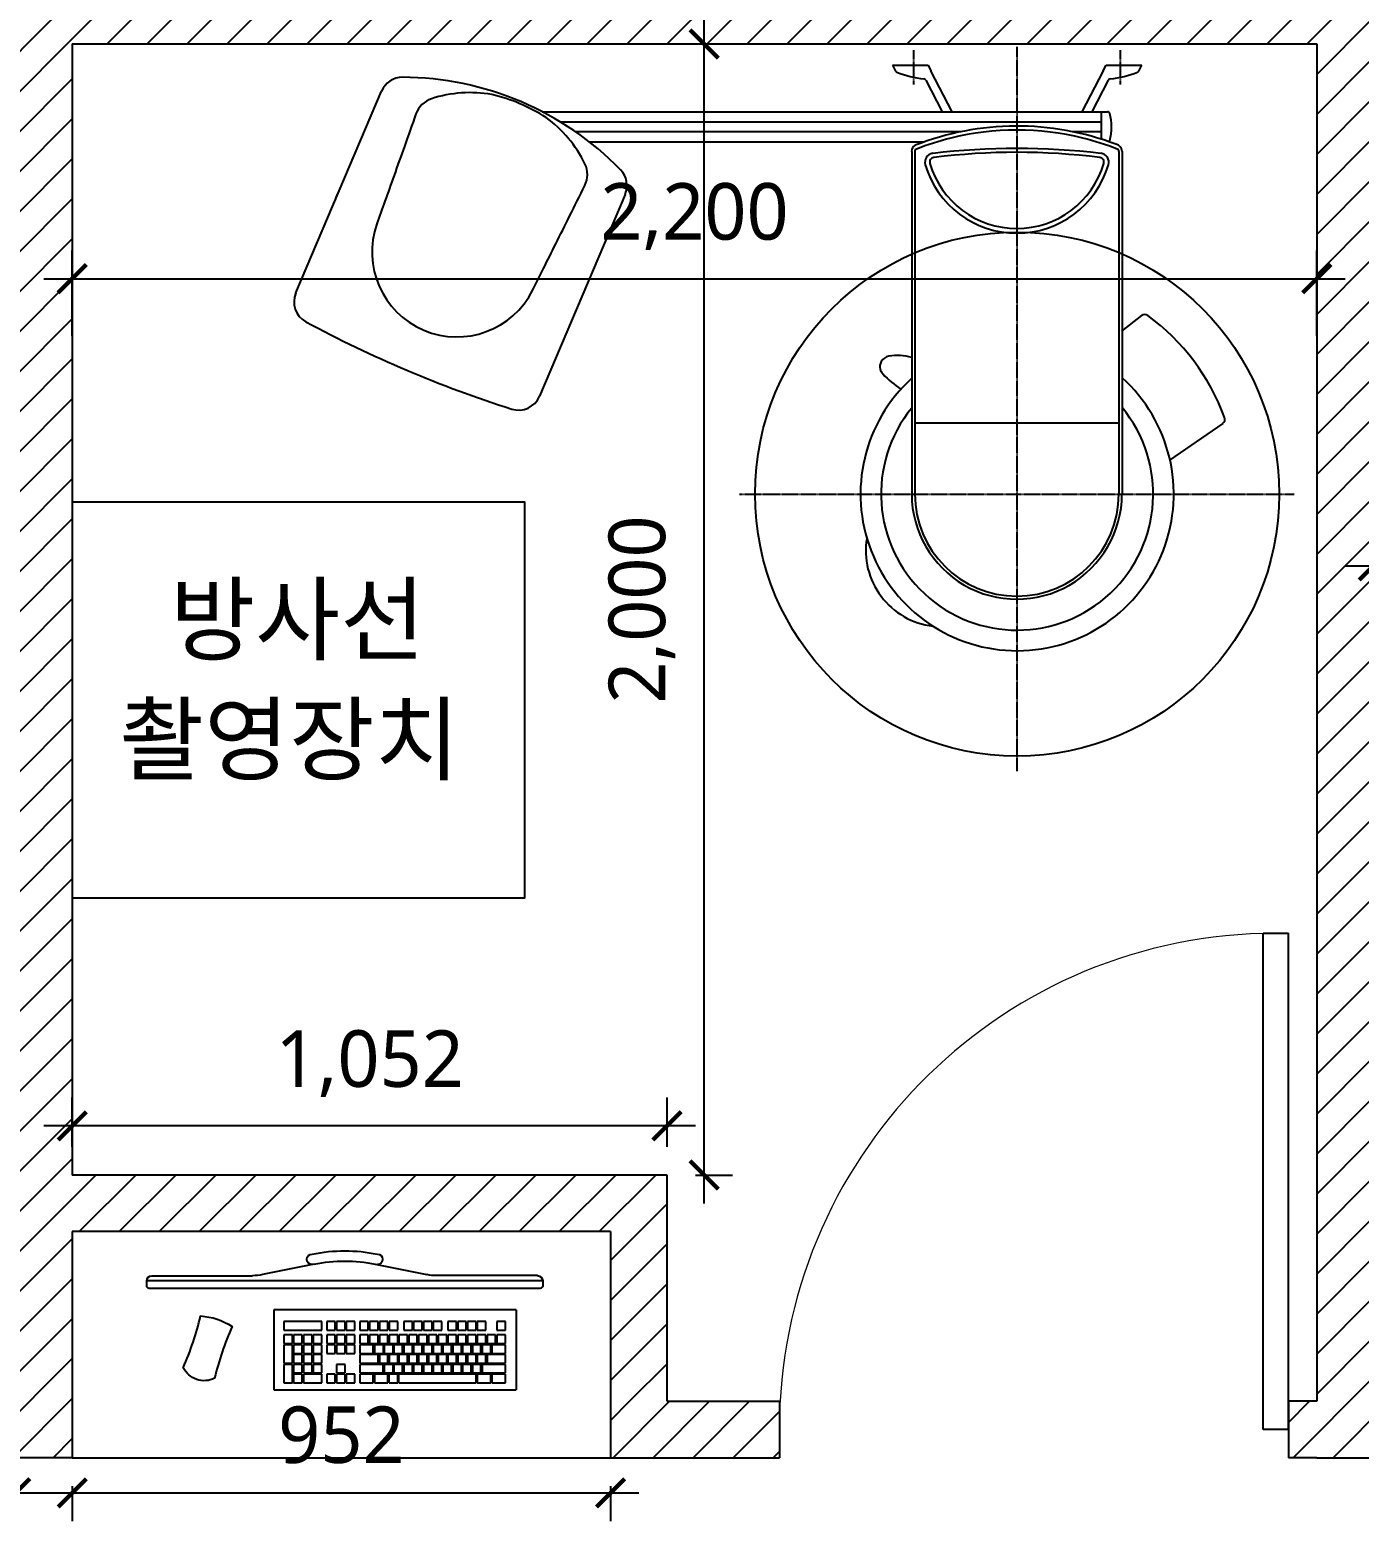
# Model space of a CAD drawing. Header units: metres. Extents: x 11578468 to 47831421, y -58341524 to -14256839.
# Drawn here: x 23698165 to 23700515, y -29160387 to -29157750 of the extents above; entities that cross this region are included whole.
import ezdxf

# ---------------------------------------------------------------- set-up
doc = ezdxf.new("R2010")
doc.units = ezdxf.units.M
doc.header["$LTSCALE"] = 50
doc.header["$MEASUREMENT"] = 0
doc.linetypes.add('CENTERX2', pattern=[4, 2.5, -0.5, 0.5, -0.5])
doc.layers.get('0').update_dxf_attribs({"linetype": 'CONTINUOUS'})
doc.layers.get('DEFPOINTS').update_dxf_attribs({"linetype": 'CONTINUOUS'})
for name, color, linetype in [('03-WAL NEW', 3, 'CONTINUOUS'), ('3.기호.계단선', 30, 'CONTINUOUS'), ('8', 8, 'CONTINUOUS'), ('TEX', 7, 'CONTINUOUS'), ('wall', 3, 'CONTINUOUS'), ('WINDOW', 4, 'CONTINUOUS'), ('家具', 251, 'CONTINUOUS')]:
    doc.layers.add(name, color=color, linetype=linetype)
doc.styles.add('HY 울릉도 L', font='malgun.ttf')
doc.styles.add('JT1', font='malgun.ttf')
doc.dimstyles.new('사본 50', dxfattribs={"dimscale": 50, "dimtxt": 2, "dimasz": 1, "dimexe": 1, "dimexo": 1, "dimgap": 1, "dimtad": 1, "dimdec": 0, "dimrnd": 0.05, "dimdsep": 46, "dimlunit": 6, "dimtxsty": 'HY 울릉도 L', "dimblk": 'ARCHTICK', "dimcen": 2.5, "dimdle": 1, "dimclrd": 133, "dimclre": 133, "dimclrt": 30, "dimadec": 0, "dimazin": 0, "dimtfac": 1, "dimtdec": 0, "dimtix": 1, "dimtmove": 2, "dimatfit": 3, "dimldrblk": 'ARCHTICK', "dimfxl": 1, "dimlwd": -1, "dimlwe": -1, "dimarcsym": 0})
pattern_1 = [(45, (12209109.27, -14914715.34), (-35.35533906, 35.35533906), [])]

# ---------------------------------------------------------------- blocks, each defined once
blk = doc.blocks.new('CT机')
at = {"layer": '家具', "color": 8, "linetype": 'CENTERX2', "ltscale": 0.01}
for p, q in [((9937.4, 2413), (9937.4, 2480.3)), ((10140.4, 1063.6), (10140.4, 2486.8)), ((10343.3, 2413), (10343.3, 2480.3)), ((9595.3, 1608.1), (10684.3, 1608.1))]:
    blk.add_line(p, q, dxfattribs=at)
at = {"layer": '家具'}
for p, q in [((9895.5, 2450.6), (9965.4, 2450.6)), ((9895.5, 2450.6), (9901.5, 2439.1)), ((9965.4, 2450.6), (9971, 2439.7)), ((9971, 2439.7), (9971.1, 2439.7)), ((10012.9, 2359.2), (9971.1, 2439.7)), ((10309.6, 2439.7), (10267.8, 2359.2)), ((10309.6, 2439.7), (10309.7, 2439.7)), ((10309.7, 2439.7), (10315.3, 2450.6)), ((10315.3, 2450.6), (10385.2, 2450.6)), ((10379.2, 2439.1), (10385.2, 2450.6)), ((9961, 2421.3), (9993.2, 2359.2)), ((10287.5, 2359.2), (10319.7, 2421.3)), ((8723.7, 2003.3), (8892, 2399.9)), ((9207.7, 2359.2), (10318, 2359.2)), ((10305.2, 2359.2), (10305.2, 2305.5)), ((10305.2, 2320.1), (10249, 2320.1)), ((9957.4, 2299.8), (9300.3, 2299.8)), ((9933.3, 2281.3), (9933.3, 1608.1)), ((10346.4, 2281.3), (10346.4, 1608.1)), ((9370.4, 2196.8), (9202, 1800.2)), ((10346.3, 1928.3), (10385, 1958.8)), ((9939.5, 1748.1), (10340.2, 1748.1)), ((10544.5, 1747.1), (10439.8, 1674.7))]:
    blk.add_line(p, q, dxfattribs=at)
at = {"layer": '家具', "color": 251}
for p, q in [((10305.2, 2338.9), (9243.7, 2338.9)), ((10030.7, 2320.1), (9272.7, 2320.1)), ((9939.5, 2281.3), (9939.5, 1608.1)), ((10340.2, 2281.3), (10340.2, 1608.1))]:
    blk.add_line(p, q, dxfattribs=at)
at = {"layer": '家具'}
for centre, major_axis, start_param, end_param in [((9905.9, 2441.3), (-3.5, -3.5), -0.306742, 0.410644), ((9976.6, 2621), (-140, 140), 1.981441, 2.25755), ((10304.1, 2621), (-140, -140), 0.884042, 1.160152), ((10374.8, 2441.3), (-3.5, 3.5), 2.730948, 3.448334), ((8933, 2382.5), (-31.5, -31.5), 3.926034, 5.096361), ((8930, 1824.4), (-426.1, -426.1), 3.129187, 3.921943), ((9956.6, 2419), (-3.5, -3.5), 2.834851, 3.828347), ((10324.1, 2419), (-3.5, 3.5), 5.596431, 6.589927), ((9004.8, 2339), (-34, 34), 5.808719, 6.728091), ((9066.7, 2146.2), (-177.2, -177.2), 3.758531, 4.237682), ((9026.3, 2051.3), (-248.7, 248.7), 4.931336, 5.261387), ((9066.6, 2146.3), (-177.2, 177.2), 4.384245, 4.863395), ((10317.9, 2354.6), (-3.24, -3.24), 2.672465, 3.900286), ((10226.9, 2329.5), (-70, -70), 2.084765, 2.627624), ((10139.8, 1782.8), (-387.7, -387.7), 3.563968, 4.300302), ((9947.5, 2281.3), (-10.1, 10.1), 6.065564, 7.070619), ((10139.8, 845), (-1019.7, -1019.7), 3.812134, 4.041848), ((10318.5, 2304), (-2.8, -2.8), 1.411055, 2.084755), ((10332.1, 2281.3), (-10.1, 10.1), 3.924955, 5.329229), ((9248.3, 2235.7), (-34, -34), 1.893836, 2.813207), ((9976.8, 2260.2), (-12.4, 12.4), 5.623702, 7.354527), ((9977.7, 2260.3), (-6.4, -6.4), 4.053337, 5.784262), ((10139.8, 2308), (-125.9, 125.9), 1.071873, 3.640516), ((10139.8, 984.2), (-916, -916), 3.800644, 4.053337), ((10301.9, 2260.3), (-6.4, 6.4), 3.640516, 5.371441), ((10302.9, 2260.2), (-12.4, 12.4), 3.641048, 5.371872), ((9329.4, 2214.2), (-31.5, -31.5), 1.954769, 3.125097), ((10139.8, 2308.1), (-132.6, 132.6), 1.071298, 3.641091), ((9040.1, 2083.7), (-117.9, -117.9), -1.125128, 1.893073), ((10140.4, 1608.1), (-364, 364), 0.785398, 7.068583), ((8764.6, 1985.9), (-31.5, -31.5), -1.186824, 0.286236), ((9863.5, 4023.4), (-1668.4, 1668.4), 1.861532, 2.048005), ((10391.1, 1950.8), (-7.07, 7.07), 4.865147, 6.152286), ((10139.8, 1608.1), (-307.6, 307.6), 4.280378, 4.865147), ((9894.9, 1854), (-18.4, -18.4), 4.175297, 4.905165), ((9904.6, 1783.2), (-68.8, -68.8), 3.627228, 4.093164), ((9890.2, 1858.9), (-13.7, 13.7), 0.268823, 1.052289), ((9889.5, 1857.3), (-12.9, -12.9), -0.595835, 0.009098), ((10140.4, 1608.1), (-297.7, -77.7), -1.088128, 3.723453), ((10026.7, 1985), (-145.5, -145.5), -0.031593, 0.193767), ((9161.1, 1817.6), (-31.5, -31.5), 0.481709, 1.954769), ((10140.4, 1608.1), (-189, -189), -1.470299, 3.047153), ((10538.5, 1755.2), (-7.07, 7.07), 2.99324, 4.280378), ((10139.8, 1608.1), (-146, 146), 0.785398, 3.926991), ((9992.5, 1497), (-105.6, 105.6), 0.622062, 2.23845)]:
    blk.add_ellipse(centre, major_axis=major_axis, ratio=1, start_param=start_param, end_param=end_param, dxfattribs=at)
at = {"layer": '家具', "color": 251}
for centre, major_axis, start_param, end_param in [((10139.8, 1781.2), (-383.2, -383.2), 3.685255, 4.168727), ((9944.6, 2281.3), (-3.59, 3.59), 5.868761, 7.068207), ((10142.2, 1772.9), (-389.3, -389.3), 4.169327, 4.297818), ((10137.5, 1772.9), (-389.3, 389.3), 5.126958, 5.255453), ((10335.1, 2281.3), (-3.59, -3.59), 2.356571, 3.556017), ((10139.8, 1608.1), (-141.7, -141.7), -0.785398, 2.356194)]:
    blk.add_ellipse(centre, major_axis=major_axis, ratio=1, start_param=start_param, end_param=end_param, dxfattribs=at)
at = {"layer": '家具'}
for points, knots in [([(8959.5, 2355.1), (8951.9, 2333.7), (8937.6, 2293.4), (8917.3, 2236.2), (8899.4, 2185.6), (8888.1, 2154), (8882.9, 2139.3)], [0, 0, 0, 0, 68.626498, 129.641678, 183.841932, 231.31563, 231.31563, 231.31563, 231.31563]), ([(8801.3, 2186.2), (8802.3, 2189.2), (8804.4, 2195.3), (8807.3, 2200.9), (8808.8, 2203.8)], [0, 0, 0, 0, 9.665258, 19.331666, 19.331666, 19.331666, 19.331666]), ([(9189.3, 2009.2), (9196.3, 2023.3), (9211.3, 2053.5), (9235.3, 2101.8), (9262.3, 2156), (9281.3, 2194.2), (9291.3, 2214.2)], [0, 0, 0, 0, 47.690633, 102.195027, 163.378696, 231.31563, 231.31563, 231.31563, 231.31563])]:
    blk.add_open_spline(points, degree=3, knots=knots, dxfattribs=at)
blk = doc.blocks.new('A$C6A105BC0')
for p, q in [((224.6, 104.4), (224.6, 246)), ((224.6, 246), (653.1, 246)), ((653.1, 104.4), (653.1, 246)), ((242.4, 233.2), (257.5, 233.2)), ((242.4, 200.8), (242.4, 233.2)), ((257.5, 233.2), (257.5, 200.8)), ((259.7, 218.1), (259.7, 233.2)), ((259.7, 233.2), (274.8, 233.2)), ((274.8, 218.1), (259.7, 218.1)), ((259.7, 200.8), (259.7, 215.9)), ((259.7, 215.9), (274.8, 215.9)), ((274.8, 233.2), (274.8, 218.1)), ((274.8, 215.9), (274.8, 200.8)), ((277, 233.2), (309.5, 233.2)), ((277, 218.1), (277, 233.2)), ((309.5, 218.1), (277, 218.1)), ((277, 215.9), (292.2, 215.9)), ((277, 200.8), (277, 215.9)), ((292.2, 215.9), (292.2, 200.8)), ((294.3, 215.9), (309.5, 215.9)), ((294.3, 200.8), (294.3, 215.9)), ((309.5, 233.2), (309.5, 218.1)), ((309.5, 215.9), (309.5, 200.8)), ((318.1, 233.2), (333.3, 233.2)), ((318.1, 218.1), (318.1, 233.2)), ((333.3, 218.1), (318.1, 218.1)), ((333.3, 233.2), (333.3, 218.1)), ((335.4, 218.1), (335.4, 233.2)), ((335.4, 233.2), (350.6, 233.2)), ((350.6, 218.1), (335.4, 218.1)), ((335.4, 215.9), (350.6, 215.9)), ((335.4, 200.8), (335.4, 215.9)), ((350.6, 233.2), (350.6, 218.1)), ((350.6, 215.9), (350.6, 200.8)), ((352.8, 233.2), (367.9, 233.2)), ((352.8, 218.1), (352.8, 233.2)), ((367.9, 218.1), (352.8, 218.1)), ((367.9, 233.2), (367.9, 218.1)), ((376.6, 233.2), (400.4, 233.2)), ((376.6, 218.1), (376.6, 233.2)), ((400.4, 218.1), (376.6, 218.1)), ((376.6, 215.9), (417.7, 215.9)), ((376.6, 200.8), (376.6, 215.9)), ((400.4, 233.2), (400.4, 218.1)), ((402.5, 233.2), (426.3, 233.2)), ((402.5, 218.1), (402.5, 233.2)), ((426.3, 218.1), (402.5, 218.1)), ((417.7, 215.9), (417.7, 200.8)), ((419.9, 215.9), (435, 215.9)), ((419.9, 200.8), (419.9, 215.9)), ((426.3, 233.2), (426.3, 218.1)), ((428.5, 233.2), (428.5, 218.1)), ((428.5, 233.2), (443.7, 233.2)), ((443.7, 218.1), (428.5, 218.1)), ((435, 200.8), (435, 215.9)), ((437.2, 215.9), (452.3, 215.9)), ((437.2, 215.9), (437.2, 200.8)), ((443.7, 233.2), (443.7, 218.1)), ((445.8, 233.2), (445.8, 218.1)), ((445.8, 233.2), (582.2, 233.2)), ((582.2, 218.1), (445.8, 218.1)), ((452.3, 215.9), (452.3, 200.8)), ((454.5, 200.8), (454.5, 215.9)), ((454.5, 215.9), (469.6, 215.9)), ((469.6, 215.9), (469.6, 200.8)), ((471.8, 200.8), (471.8, 215.9)), ((471.8, 215.9), (487, 215.9)), ((487, 215.9), (487, 200.8)), ((489.1, 215.9), (504.3, 215.9)), ((489.1, 200.8), (489.1, 215.9)), ((504.3, 215.9), (504.3, 200.8)), ((506.4, 215.9), (521.6, 215.9)), ((506.4, 200.8), (506.4, 215.9)), ((521.6, 215.9), (521.6, 200.8)), ((523.7, 215.9), (538.9, 215.9)), ((523.7, 200.8), (523.7, 215.9)), ((538.9, 215.9), (538.9, 200.8)), ((541.1, 215.9), (556.2, 215.9)), ((541.1, 200.8), (541.1, 215.9)), ((556.2, 215.9), (556.2, 200.8)), ((558.4, 215.9), (573.5, 215.9)), ((558.4, 200.8), (558.4, 215.9)), ((573.5, 215.9), (573.5, 200.8)), ((575.7, 215.9), (590.8, 215.9)), ((575.7, 200.8), (575.7, 215.9)), ((582.2, 233.2), (582.2, 218.1)), ((584.3, 233.2), (608.2, 233.2)), ((584.3, 218.1), (584.3, 233.2)), ((608.2, 218.1), (584.3, 218.1)), ((590.8, 215.9), (590.8, 200.8)), ((593, 215.9), (634.1, 215.9)), ((593, 200.8), (593, 215.9)), ((608.2, 233.2), (608.2, 218.1)), ((610.3, 233.2), (634.1, 233.2)), ((610.3, 218.1), (610.3, 233.2)), ((634.1, 218.1), (610.3, 218.1)), ((634.1, 233.2), (634.1, 218.1)), ((634.1, 215.9), (634.1, 200.8)), ((257.5, 200.8), (242.4, 200.8)), ((242.4, 198.6), (257.5, 198.6)), ((242.4, 166.1), (242.4, 198.6)), ((257.5, 198.6), (257.5, 166.1)), ((274.8, 200.8), (259.7, 200.8)), ((259.7, 198.6), (274.8, 198.6)), ((259.7, 183.4), (259.7, 198.6)), ((274.8, 198.6), (274.8, 183.4)), ((292.2, 200.8), (277, 200.8)), ((277, 198.6), (292.2, 198.6)), ((277, 183.4), (277, 198.6)), ((292.2, 198.6), (292.2, 183.4)), ((309.5, 200.8), (294.3, 200.8)), ((294.3, 198.6), (309.5, 198.6)), ((294.3, 183.4), (294.3, 198.6)), ((309.5, 198.6), (309.5, 183.4)), ((350.6, 200.8), (335.4, 200.8)), ((417.7, 200.8), (376.6, 200.8)), ((376.6, 198.6), (409, 198.6)), ((376.6, 183.4), (376.6, 198.6)), ((409, 198.6), (409, 183.4)), ((411.2, 198.6), (426.3, 198.6)), ((411.2, 183.4), (411.2, 198.6)), ((435, 200.8), (419.9, 200.8)), ((426.3, 198.6), (426.3, 183.4)), ((428.5, 198.6), (443.7, 198.6)), ((428.5, 183.4), (428.5, 198.6)), ((452.3, 200.8), (437.2, 200.8)), ((443.7, 198.6), (443.7, 183.4)), ((445.8, 198.6), (461, 198.6)), ((445.8, 183.4), (445.8, 198.6)), ((469.6, 200.8), (454.5, 200.8)), ((461, 198.6), (461, 183.4)), ((463.1, 183.4), (463.1, 198.6)), ((463.1, 198.6), (478.3, 198.6)), ((487, 200.8), (471.8, 200.8)), ((478.3, 198.6), (478.3, 183.4)), ((480.5, 198.6), (495.6, 198.6)), ((480.5, 183.4), (480.5, 198.6)), ((504.3, 200.8), (489.1, 200.8)), ((495.6, 198.6), (495.6, 183.4)), ((497.8, 198.6), (512.9, 198.6)), ((497.8, 183.4), (497.8, 198.6)), ((521.6, 200.8), (506.4, 200.8)), ((512.9, 198.6), (512.9, 183.4)), ((515.1, 198.6), (530.2, 198.6)), ((515.1, 183.4), (515.1, 198.6)), ((538.9, 200.8), (523.7, 200.8)), ((530.2, 198.6), (530.2, 183.4)), ((532.4, 198.6), (547.6, 198.6)), ((532.4, 183.4), (532.4, 198.6)), ((556.2, 200.8), (541.1, 200.8)), ((547.6, 198.6), (547.6, 183.4)), ((549.7, 183.4), (549.7, 198.6)), ((549.7, 198.6), (564.9, 198.6)), ((573.5, 200.8), (558.4, 200.8)), ((564.9, 198.6), (564.9, 183.4)), ((567, 198.6), (582.2, 198.6)), ((567, 183.4), (567, 198.6)), ((590.8, 200.8), (575.7, 200.8)), ((582.2, 198.6), (582.2, 183.4)), ((584.3, 198.6), (599.5, 198.6)), ((584.3, 183.4), (584.3, 198.6)), ((634.1, 200.8), (593, 200.8)), ((599.5, 198.6), (599.5, 183.4)), ((601.7, 198.6), (634.1, 198.6)), ((601.7, 183.4), (601.7, 198.6)), ((634.1, 198.6), (634.1, 183.4)), ((257.5, 166.1), (242.4, 166.1)), ((242.4, 164), (257.5, 164)), ((242.4, 148.8), (242.4, 164)), ((257.5, 164), (257.5, 148.8)), ((274.8, 183.4), (259.7, 183.4)), ((259.7, 181.3), (274.8, 181.3)), ((259.7, 166.1), (259.7, 181.3)), ((274.8, 166.1), (259.7, 166.1)), ((259.7, 148.8), (259.7, 164)), ((259.7, 164), (274.8, 164)), ((274.8, 181.3), (274.8, 166.1)), ((274.8, 164), (274.8, 148.8)), ((292.2, 183.4), (277, 183.4)), ((277, 181.3), (292.2, 181.3)), ((277, 166.1), (277, 181.3)), ((292.2, 166.1), (277, 166.1)), ((277, 164), (292.2, 164)), ((277, 148.8), (277, 164)), ((292.2, 181.3), (292.2, 166.1)), ((292.2, 164), (292.2, 148.8)), ((309.5, 183.4), (294.3, 183.4)), ((294.3, 181.3), (309.5, 181.3)), ((294.3, 166.1), (294.3, 181.3)), ((309.5, 166.1), (294.3, 166.1)), ((294.3, 148.8), (294.3, 164)), ((294.3, 164), (309.5, 164)), ((309.5, 181.3), (309.5, 166.1)), ((309.5, 164), (309.5, 148.8)), ((318.1, 181.3), (333.3, 181.3)), ((318.1, 166.1), (318.1, 181.3)), ((333.3, 166.1), (318.1, 166.1)), ((318.1, 164), (333.3, 164)), ((318.1, 148.8), (318.1, 164)), ((333.3, 181.3), (333.3, 166.1)), ((333.3, 164), (333.3, 148.8)), ((335.4, 181.3), (350.6, 181.3)), ((335.4, 166.1), (335.4, 181.3)), ((350.6, 166.1), (335.4, 166.1)), ((335.4, 148.8), (335.4, 164)), ((335.4, 164), (350.6, 164)), ((350.6, 181.3), (350.6, 166.1)), ((350.6, 164), (350.6, 148.8)), ((352.8, 181.3), (367.9, 181.3)), ((352.8, 166.1), (352.8, 181.3)), ((367.9, 166.1), (352.8, 166.1)), ((352.8, 148.8), (352.8, 164)), ((352.8, 164), (367.9, 164)), ((367.9, 181.3), (367.9, 166.1)), ((367.9, 164), (367.9, 148.8)), ((409, 183.4), (376.6, 183.4)), ((376.6, 181.3), (400.4, 181.3)), ((376.6, 166.1), (376.6, 181.3)), ((400.4, 166.1), (376.6, 166.1)), ((376.6, 164), (391.7, 164)), ((376.6, 148.8), (376.6, 164)), ((391.7, 164), (391.7, 148.8)), ((393.9, 148.8), (393.9, 164)), ((393.9, 164), (409, 164)), ((400.4, 181.3), (400.4, 166.1)), ((402.5, 181.3), (417.7, 181.3)), ((402.5, 166.1), (402.5, 181.3)), ((417.7, 166.1), (402.5, 166.1)), ((409, 164), (409, 148.8)), ((426.3, 183.4), (411.2, 183.4)), ((411.2, 148.8), (411.2, 164)), ((411.2, 164), (426.3, 164)), ((417.7, 166.1), (417.7, 181.3)), ((419.9, 181.3), (435, 181.3)), ((419.9, 166.1), (419.9, 181.3)), ((435, 166.1), (419.9, 166.1)), ((426.3, 164), (426.3, 148.8)), ((443.7, 183.4), (428.5, 183.4)), ((428.5, 148.8), (428.5, 164)), ((428.5, 164), (443.7, 164)), ((435, 166.1), (435, 181.3)), ((437.2, 181.3), (452.3, 181.3)), ((437.2, 181.3), (437.2, 166.1)), ((452.3, 166.1), (437.2, 166.1)), ((443.7, 164), (443.7, 148.8)), ((461, 183.4), (445.8, 183.4)), ((445.8, 148.8), (445.8, 164)), ((445.8, 164), (461, 164)), ((452.3, 181.3), (452.3, 166.1)), ((454.5, 181.3), (469.6, 181.3)), ((454.5, 166.1), (454.5, 181.3)), ((469.6, 166.1), (454.5, 166.1)), ((461, 164), (461, 148.8)), ((478.3, 183.4), (463.1, 183.4)), ((463.1, 148.8), (463.1, 164)), ((463.1, 164), (478.3, 164)), ((469.6, 181.3), (469.6, 166.1)), ((471.8, 166.1), (471.8, 181.3)), ((471.8, 181.3), (487, 181.3)), ((487, 166.1), (471.8, 166.1)), ((478.3, 164), (478.3, 148.8)), ((495.6, 183.4), (480.5, 183.4)), ((480.5, 164), (495.6, 164)), ((480.5, 148.8), (480.5, 164)), ((487, 181.3), (487, 166.1)), ((489.1, 166.1), (489.1, 181.3)), ((489.1, 181.3), (504.3, 181.3)), ((504.3, 166.1), (489.1, 166.1)), ((495.6, 164), (495.6, 148.8)), ((512.9, 183.4), (497.8, 183.4)), ((497.8, 148.8), (497.8, 164)), ((497.8, 164), (512.9, 164)), ((504.3, 181.3), (504.3, 166.1)), ((506.4, 166.1), (506.4, 181.3)), ((506.4, 181.3), (521.6, 181.3)), ((521.6, 166.1), (506.4, 166.1)), ((512.9, 164), (512.9, 148.8)), ((530.2, 183.4), (515.1, 183.4)), ((515.1, 164), (530.2, 164)), ((515.1, 148.8), (515.1, 164)), ((521.6, 181.3), (521.6, 166.1)), ((523.7, 181.3), (538.9, 181.3)), ((523.7, 166.1), (523.7, 181.3)), ((538.9, 166.1), (523.7, 166.1)), ((530.2, 164), (530.2, 148.8)), ((547.6, 183.4), (532.4, 183.4)), ((532.4, 148.8), (532.4, 164)), ((532.4, 164), (547.6, 164)), ((538.9, 181.3), (538.9, 166.1)), ((541.1, 181.3), (556.2, 181.3)), ((541.1, 166.1), (541.1, 181.3)), ((556.2, 166.1), (541.1, 166.1)), ((547.6, 164), (547.6, 148.8)), ((564.9, 183.4), (549.7, 183.4)), ((549.7, 148.8), (549.7, 164)), ((549.7, 164), (564.9, 164)), ((556.2, 181.3), (556.2, 166.1)), ((558.4, 181.3), (573.5, 181.3)), ((558.4, 166.1), (558.4, 181.3)), ((573.5, 166.1), (558.4, 166.1)), ((564.9, 164), (564.9, 148.8)), ((582.2, 183.4), (567, 183.4)), ((567, 164), (582.2, 164)), ((567, 148.8), (567, 164)), ((573.5, 181.3), (573.5, 166.1)), ((575.7, 181.3), (590.8, 181.3)), ((575.7, 166.1), (575.7, 181.3)), ((590.8, 166.1), (575.7, 166.1)), ((582.2, 164), (582.2, 148.8)), ((599.5, 183.4), (584.3, 183.4)), ((584.3, 148.8), (584.3, 164)), ((584.3, 164), (599.5, 164)), ((590.8, 181.3), (590.8, 166.1)), ((593, 181.3), (608.2, 181.3)), ((593, 166.1), (593, 181.3)), ((608.2, 166.1), (593, 166.1)), ((599.5, 164), (599.5, 148.8)), ((634.1, 183.4), (601.7, 183.4)), ((601.7, 148.8), (601.7, 164)), ((601.7, 164), (616.8, 164)), ((608.2, 181.3), (608.2, 166.1)), ((610.3, 181.3), (634.1, 181.3)), ((610.3, 166.1), (610.3, 181.3)), ((634.1, 166.1), (610.3, 166.1)), ((616.8, 164), (616.8, 148.8)), ((619, 164), (634.1, 164)), ((619, 148.8), (619, 164)), ((634.1, 181.3), (634.1, 166.1)), ((634.1, 164), (634.1, 148.8)), ((257.5, 148.8), (242.4, 148.8)), ((242.4, 140.2), (309.5, 140.2)), ((242.4, 125), (242.4, 140.2)), ((274.8, 148.8), (259.7, 148.8)), ((292.2, 148.8), (277, 148.8)), ((309.5, 148.8), (294.3, 148.8)), ((309.5, 140.2), (309.5, 125)), ((333.3, 148.8), (318.1, 148.8)), ((318.1, 140.2), (333.3, 140.2)), ((318.1, 125), (318.1, 140.2)), ((333.3, 140.2), (333.3, 125)), ((350.6, 148.8), (335.4, 148.8)), ((335.4, 125), (335.4, 140.2)), ((335.4, 140.2), (350.6, 140.2)), ((350.6, 140.2), (350.6, 125)), ((367.9, 148.8), (352.8, 148.8)), ((352.8, 140.2), (367.9, 140.2)), ((352.8, 125), (352.8, 140.2)), ((367.9, 140.2), (367.9, 125)), ((391.7, 148.8), (376.6, 148.8)), ((376.6, 140.2), (391.7, 140.2)), ((376.6, 125), (376.6, 140.2)), ((391.7, 140.2), (391.7, 125)), ((409, 148.8), (393.9, 148.8)), ((393.9, 140.2), (409, 140.2)), ((393.9, 125), (393.9, 140.2)), ((409, 140.2), (409, 125)), ((426.3, 148.8), (411.2, 148.8)), ((411.2, 140.2), (426.3, 140.2)), ((411.2, 125), (411.2, 140.2)), ((426.3, 140.2), (426.3, 125)), ((443.7, 148.8), (428.5, 148.8)), ((428.5, 140.2), (443.7, 140.2)), ((428.5, 125), (428.5, 140.2)), ((443.7, 140.2), (443.7, 125)), ((461, 148.8), (445.8, 148.8)), ((454.5, 140.2), (469.6, 140.2)), ((454.5, 125), (454.5, 140.2)), ((478.3, 148.8), (463.1, 148.8)), ((469.6, 140.2), (469.6, 125)), ((471.8, 125), (471.8, 140.2)), ((471.8, 140.2), (487, 140.2)), ((495.6, 148.8), (480.5, 148.8)), ((487, 140.2), (487, 125)), ((489.1, 140.2), (504.3, 140.2)), ((489.1, 125), (489.1, 140.2)), ((512.9, 148.8), (497.8, 148.8)), ((504.3, 140.2), (504.3, 125)), ((506.4, 140.2), (521.6, 140.2)), ((506.4, 125), (506.4, 140.2)), ((530.2, 148.8), (515.1, 148.8)), ((521.6, 140.2), (521.6, 125)), ((547.6, 148.8), (532.4, 148.8)), ((532.4, 125), (532.4, 140.2)), ((532.4, 140.2), (547.6, 140.2)), ((547.6, 140.2), (547.6, 125)), ((564.9, 148.8), (549.7, 148.8)), ((549.7, 140.2), (564.9, 140.2)), ((549.7, 125), (549.7, 140.2)), ((564.9, 140.2), (564.9, 125)), ((582.2, 148.8), (567, 148.8)), ((567, 140.2), (582.2, 140.2)), ((567, 125), (567, 140.2)), ((582.2, 140.2), (582.2, 125)), ((599.5, 148.8), (584.3, 148.8)), ((584.3, 140.2), (599.5, 140.2)), ((584.3, 125), (584.3, 140.2)), ((599.5, 140.2), (599.5, 125)), ((616.8, 148.8), (601.7, 148.8)), ((634.1, 148.8), (619, 148.8)), ((619, 140.2), (634.1, 140.2)), ((619, 125), (619, 140.2)), ((634.1, 140.2), (634.1, 125)), ((309.5, 125), (242.4, 125)), ((333.3, 125), (318.1, 125)), ((350.6, 125), (335.4, 125)), ((367.9, 125), (352.8, 125)), ((391.7, 125), (376.6, 125)), ((409, 125), (393.9, 125)), ((426.3, 125), (411.2, 125)), ((443.7, 125), (428.5, 125)), ((469.6, 125), (454.5, 125)), ((487, 125), (471.8, 125)), ((504.3, 125), (489.1, 125)), ((521.6, 125), (506.4, 125)), ((547.6, 125), (532.4, 125)), ((564.9, 125), (549.7, 125)), ((582.2, 125), (567, 125)), ((599.5, 125), (584.3, 125)), ((634.1, 125), (619, 125)), ((653.1, 104.4), (224.6, 104.4)), ((695.5, 66.4), (4.5, 66.4)), ((700, 52.9), (700, 61.9)), ((700, 52.9), (700, 52.9)), ((404.1, 23.5), (495.1, 42.1)), ((691, 43.9), (513.1, 43.9))]:
    blk.add_line(p, q)
blk.add_lwpolyline([(64.6, 206.6, -0.043661), (95.3, 115.1, 0.131652), (150.8, 133.8, -0.043661), (120, 225.3, 0.414214)], format="xyb", close=True)
blk.add_lwpolyline([(295.9, 23.5), (204.9, 42.1)])
for centre, radius, start, end in [((4.5, 61.9), 4.5, 90, 180), ((691, 52.9), 9, 270, 360), ((695.5, 61.9), 4.5, 360, 90), ((186.9, -46.1), 90, 78.4398, 90), ((513.1, -46.1), 90, 90, 101.5601), ((292.3, 15), 9.2, 90, 270), ((350, 288), 288, 258.4398, 281.5601), ((350, 288), 270, 258.4398, 281.5601), ((407.7, 15), 9.2, 270, 90)]:
    blk.add_arc(centre, radius, start, end)
at = {"layer": '家具', "color": 251, "true_color": 0x636466}
for p, q in [((0, 61.9), (0, 52.9)), ((700, 52.9), (0, 52.9)), ((0, 52.9), (0, 52.9)), ((9, 43.9), (186.9, 43.9))]:
    blk.add_line(p, q, dxfattribs=at)
blk.add_arc((9, 52.9), 9, 180, 270, dxfattribs=at)
blk = doc.blocks.new('$DorLib2D$00000001')
for p, q in [((0.45, 0.975), (0.5, 0.975)), ((0.45, 0), (0.45, 0.975)), ((0.5, 0), (0.5, 0.975)), ((0.5, 0), (0.45, 0))]:
    blk.add_line(p, q)
at = {"lineweight": 13}
blk.add_arc((0.475, 0), 0.975, 91.4693, 180, dxfattribs=at)
blk = doc.blocks.new('_ArchTick')
at = {"color": 0, "linetype": 'ByBlock', "const_width": 0.15}
blk.add_lwpolyline([(-0.5, -0.5), (0.5, 0.5)], dxfattribs=at)
blk = doc.blocks.new('*D297')
at = {"layer": '3.기호.계단선', "color": 133, "ltscale": 10, "transparency": 16777216}
for p, q in [((23697639.9, -29160225), (23697639.9, -29160387)), ((23698139.9, -29160225), (23698139.9, -29160387)), ((23697589.9, -29160337), (23698189.9, -29160337))]:
    blk.add_line(p, q, dxfattribs=at)
at = {"layer": 'DEFPOINTS', "color": 0, "transparency": 16777216}
for p in [(23697639.9, -29160175), (23698139.9, -29160175), (23698139.9, -29160337)]:
    blk.add_point(p, dxfattribs=at)
at = {"layer": '3.기호.계단선', "color": 133, "transparency": 16777216, "xscale": 50, "yscale": 50, "zscale": 50, "rotation": 180}
blk.add_blockref('_ArchTick', (23697639.9, -29160337), dxfattribs=at)
at = {"layer": '3.기호.계단선', "color": 133, "transparency": 16777216, "xscale": 50, "yscale": 50, "zscale": 50}
blk.add_blockref('_ArchTick', (23698139.9, -29160337), dxfattribs=at)
at = {"layer": '3.기호.계단선', "color": 30, "ltscale": 10, "transparency": 16777216, "insert": (23697889.9, -29160234.8), "char_height": 100, "attachment_point": 5, "style": 'HY 울릉도 L'}
blk.add_mtext('500', dxfattribs=at)
blk = doc.blocks.new('*D325')
at = {"layer": '3.기호.계단선', "color": 133, "ltscale": 10, "transparency": 16777216}
for p, q in [((23700539.9, -29158703), (23700539.9, -29158648)), ((23701540, -29158703), (23701540, -29158648)), ((23700489.9, -29158698), (23701590, -29158698))]:
    blk.add_line(p, q, dxfattribs=at)
at = {"layer": 'DEFPOINTS', "color": 0, "transparency": 16777216}
for p in [(23701540, -29158698), (23700539.9, -29158753), (23701540, -29158753)]:
    blk.add_point(p, dxfattribs=at)
at = {"layer": '3.기호.계단선', "color": 133, "transparency": 16777216, "xscale": 50, "yscale": 50, "zscale": 50, "rotation": 180}
blk.add_blockref('_ArchTick', (23700539.9, -29158698), dxfattribs=at)
at = {"layer": '3.기호.계단선', "color": 133, "transparency": 16777216, "xscale": 50, "yscale": 50, "zscale": 50}
blk.add_blockref('_ArchTick', (23701540, -29158698), dxfattribs=at)
at = {"layer": '3.기호.계단선', "color": 30, "ltscale": 10, "transparency": 16777216, "insert": (23701039.9, -29158588.1), "char_height": 100, "attachment_point": 5, "style": 'HY 울릉도 L'}
blk.add_mtext('1,000', dxfattribs=at)
blk = doc.blocks.new('*D338')
at = {"layer": '3.기호.계단선', "color": 133, "ltscale": 10, "transparency": 16777216}
for p, q in [((23698239.9, -29160325), (23698239.9, -29160387)), ((23699191.5, -29160325), (23699191.5, -29160387)), ((23698189.9, -29160337), (23699241.5, -29160337))]:
    blk.add_line(p, q, dxfattribs=at)
at = {"layer": 'DEFPOINTS', "color": 0, "transparency": 16777216}
for p in [(23698239.9, -29160275), (23699191.5, -29160275), (23699191.5, -29160337)]:
    blk.add_point(p, dxfattribs=at)
at = {"layer": '3.기호.계단선', "color": 133, "transparency": 16777216, "xscale": 50, "yscale": 50, "zscale": 50, "rotation": 180}
blk.add_blockref('_ArchTick', (23698239.9, -29160337), dxfattribs=at)
at = {"layer": '3.기호.계단선', "color": 133, "transparency": 16777216, "xscale": 50, "yscale": 50, "zscale": 50}
blk.add_blockref('_ArchTick', (23699191.5, -29160337), dxfattribs=at)
at = {"layer": '3.기호.계단선', "color": 30, "ltscale": 10, "transparency": 16777216, "insert": (23698715.7, -29160234.8), "char_height": 100, "attachment_point": 5, "style": 'HY 울릉도 L'}
blk.add_mtext('952', dxfattribs=at)
blk = doc.blocks.new('*D339')
at = {"layer": '3.기호.계단선', "color": 133, "ltscale": 10, "transparency": 16777216}
for p, q in [((23698239.9, -29159725), (23698239.9, -29159638)), ((23699291.5, -29159725), (23699291.5, -29159638)), ((23699341.5, -29159688), (23698189.9, -29159688))]:
    blk.add_line(p, q, dxfattribs=at)
at = {"layer": 'DEFPOINTS', "color": 0, "transparency": 16777216}
for p in [(23698239.9, -29159688), (23698239.9, -29159775), (23699291.5, -29159775)]:
    blk.add_point(p, dxfattribs=at)
at = {"layer": '3.기호.계단선', "color": 133, "transparency": 16777216, "xscale": 50, "yscale": 50, "zscale": 50, "rotation": 180}
blk.add_blockref('_ArchTick', (23698239.9, -29159688), dxfattribs=at)
at = {"layer": '3.기호.계단선', "color": 133, "transparency": 16777216, "xscale": 50, "yscale": 50, "zscale": 50}
blk.add_blockref('_ArchTick', (23699291.5, -29159688), dxfattribs=at)
at = {"layer": '3.기호.계단선', "color": 30, "ltscale": 10, "transparency": 16777216, "insert": (23698765.7, -29159578.1), "char_height": 100, "attachment_point": 5, "style": 'HY 울릉도 L'}
blk.add_mtext('1,052', dxfattribs=at)
blk = doc.blocks.new('*D340')
at = {"layer": '3.기호.계단선', "color": 133, "ltscale": 10, "transparency": 16777216}
for p, q in [((23699357, -29159825), (23699357, -29157725)), ((23699341.5, -29157775), (23699407, -29157775)), ((23699341.5, -29159775), (23699407, -29159775))]:
    blk.add_line(p, q, dxfattribs=at)
at = {"layer": 'DEFPOINTS', "color": 0, "transparency": 16777216}
for p in [(23699291.5, -29157775), (23699357, -29157775), (23699291.5, -29159775)]:
    blk.add_point(p, dxfattribs=at)
at = {"layer": '3.기호.계단선', "color": 133, "transparency": 16777216, "xscale": 50, "yscale": 50, "zscale": 50}
for p, rotation in [((23699357, -29157775), 90), ((23699357, -29159775), 270)]:
    blk.add_blockref('_ArchTick', p, dxfattribs=dict(at, rotation=rotation))
at = {"layer": '3.기호.계단선', "color": 30, "ltscale": 10, "transparency": 16777216, "insert": (23699247.1, -29158775), "char_height": 100, "attachment_point": 5, "rotation": 90, "style": 'HY 울릉도 L'}
blk.add_mtext('2,000', dxfattribs=at)
blk = doc.blocks.new('*D341')
at = {"layer": '3.기호.계단선', "color": 133, "ltscale": 10, "transparency": 16777216}
for p, q in [((23698239.9, -29158291), (23698239.9, -29158140)), ((23700439.9, -29158291), (23700439.9, -29158140)), ((23698189.9, -29158190), (23700489.9, -29158190))]:
    blk.add_line(p, q, dxfattribs=at)
at = {"layer": 'DEFPOINTS', "color": 0, "transparency": 16777216}
for p in [(23700439.9, -29158190), (23698239.9, -29158341), (23700439.9, -29158341)]:
    blk.add_point(p, dxfattribs=at)
at = {"layer": '3.기호.계단선', "color": 133, "transparency": 16777216, "xscale": 50, "yscale": 50, "zscale": 50, "rotation": 180}
blk.add_blockref('_ArchTick', (23698239.9, -29158190), dxfattribs=at)
at = {"layer": '3.기호.계단선', "color": 133, "transparency": 16777216, "xscale": 50, "yscale": 50, "zscale": 50}
blk.add_blockref('_ArchTick', (23700439.9, -29158190), dxfattribs=at)
at = {"layer": '3.기호.계단선', "color": 30, "ltscale": 10, "transparency": 16777216, "insert": (23699339.9, -29158080.1), "char_height": 100, "attachment_point": 5, "style": 'HY 울릉도 L'}
blk.add_mtext('2,200', dxfattribs=at)

msp = doc.modelspace()

# ---------------------------------------------------------------- hatches: boundary and pattern name
at = {"layer": 'wall', "ltscale": 10}
h = msp.add_hatch(dxfattribs=at)
h.set_pattern_fill('_USER', color=256, scale=50, angle=45, pattern_type=0)
h.set_pattern_definition(pattern_1)
h.paths.add_polyline_path([(23700539.9, -29160175), (23700539.9, -29157675), (23698239.9, -29157675), (23698239.9, -29156350), (23698139.9, -29156350), (23698139.9, -29156450), (23698140, -29156450), (23698140, -29157775), (23698239.9, -29157775), (23700439.9, -29157775), (23700439.9, -29160175), (23700389.9, -29160175), (23700389.9, -29160275), (23700439.9, -29160275), (23700589.9, -29160275), (23700589.9, -29160175)])
h = msp.add_hatch(dxfattribs=at)
h.set_pattern_fill('_USER', color=256, scale=50, angle=45, pattern_type=0)
h.set_pattern_definition(pattern_1)
h.paths.add_polyline_path([(23698139.9, -29160275), (23698239.9, -29160275), (23698239.9, -29160175), (23698239.9, -29159875), (23698239.9, -29159875), (23698239.9, -29159775), (23698239.9, -29159285), (23698239.9, -29158585), (23698239.9, -29157775), (23698140, -29157775), (23698139.9, -29159575), (23698139.9, -29159875), (23698139.9, -29160175), (23697639.9, -29160175), (23697639.9, -29160275)])
h = msp.add_hatch(dxfattribs=at)
h.set_pattern_fill('_USER', color=256, scale=50, angle=45, pattern_type=0)
h.set_pattern_definition(pattern_1)
h.paths.add_polyline_path([(23699191.5, -29160175), (23699291.5, -29160175), (23699291.5, -29159775), (23698239.9, -29159775), (23698239.9, -29159875), (23699191.5, -29159875), (23699191.5, -29160075)])
h = msp.add_hatch(dxfattribs=at)
h.set_pattern_fill('_USER', color=256, scale=50, angle=45, pattern_type=0)
h.set_pattern_definition(pattern_1)
h.paths.add_polyline_path([(23699191.5, -29160275), (23699489.9, -29160275), (23699489.9, -29160175), (23699291.5, -29160175), (23699191.5, -29160175)])

# ---------------------------------------------------------------- linework, layer by layer
at = {"layer": '03-WAL NEW', "ltscale": 10}
for p, q in [((23698239.9, -29157775), (23700439.9, -29157775)), ((23698239.9, -29157775), (23698239.9, -29159775)), ((23700439.9, -29157775), (23700439.9, -29160175)), ((23699291.5, -29159775), (23698239.9, -29159775)), ((23699291.5, -29160175), (23699291.5, -29159775)), ((23698239.9, -29159875), (23698239.9, -29160175)), ((23699191.5, -29159875), (23698239.9, -29159875)), ((23699191.5, -29159875), (23699191.5, -29160275)), ((23698239.9, -29160175), (23698239.9, -29160275)), ((23699291.5, -29160175), (23699489.9, -29160175)), ((23699489.9, -29160175), (23699489.9, -29160275)), ((23699489.9, -29160175), (23699489.9, -29160175)), ((23700439.9, -29160175), (23700389.9, -29160175)), ((23700389.9, -29160175), (23700389.9, -29160275)), ((23700439.9, -29160175), (23700439.9, -29160175)), ((23698239.9, -29160275), (23698139.9, -29160275)), ((23699191.5, -29160275), (23699489.9, -29160275)), ((23699489.9, -29160275), (23699489.9, -29160275)), ((23700439.9, -29160275), (23700389.9, -29160275)), ((23700439.9, -29160275), (23700589.9, -29160275))]:
    msp.add_line(p, q, dxfattribs=at)
at = {"layer": '8', "ltscale": 10}
msp.add_lwpolyline([(23698239.9, -29158585), (23698239.9, -29159285), (23699039.9, -29159285), (23699039.9, -29158585)], close=True, dxfattribs=at)
at = {"layer": 'TEX'}
msp.add_line((23698239.9, -29160275), (23699191.5, -29160275), dxfattribs=at)

# ---------------------------------------------------------------- block references
at = {"layer": 'WINDOW', "xscale": -900, "yscale": -900, "zscale": -900, "rotation": 180}
msp.add_blockref('$DorLib2D$00000001', (23699939.9, -29160225), dxfattribs=at)
at = {"layer": '家具', "color": 251, "true_color": 0x636466, "extrusion": (0, 0, -1), "xscale": -0.9, "yscale": 0.9, "zscale": -0.9, "rotation": 359.9999999999999}
msp.add_blockref('CT机', (-23690783.9, -29160018.2), dxfattribs=at)
at = {"layer": '家具', "color": 251, "true_color": 0x636466, "xscale": -1, "rotation": 180.0014283096151}
msp.add_blockref('A$C6A105BC0', (23698371.6, -29159909), dxfattribs=at)

# ---------------------------------------------------------------- texts
at = {"layer": 'TEX', "style": 'JT1'}
for s, p in [('방사선', (23698412.6, -29158852.3)), ('촬영장치', (23698322.5, -29159064.3))]:
    msp.add_text(s, height=120, dxfattribs=at).set_placement(p)

# ---------------------------------------------------------------- dimensions: what is measured, and where the dimension line sits
at = {"layer": '3.기호.계단선', "ltscale": 10}
dim = msp.add_linear_dim(base=(23699357, -29157775), p1=(23699291.5, -29159775), p2=(23699291.5, -29157775), angle=90, dimstyle='사본 50', dxfattribs=at)
dim.commit()
dim.dimension.update_dxf_attribs({"geometry": '*D340', "text_midpoint": (23699247.1, -29158775)})
for base, p1, p2, picture, middle in [((23700439.9, -29158190), (23698239.9, -29158341), (23700439.9, -29158341), '*D341', (23699339.9, -29158080.1)), ((23701540, -29158698), (23700539.9, -29158753), (23701540, -29158753), '*D325', (23701039.9, -29158588.1)), ((23698239.9, -29159688), (23699291.5, -29159775), (23698239.9, -29159775), '*D339', (23698765.7, -29159578.1)), ((23698139.9, -29160337), (23697639.9, -29160175), (23698139.9, -29160175), '*D297', (23697889.9, -29160234.8)), ((23699191.5, -29160337), (23698239.9, -29160275), (23699191.5, -29160275), '*D338', (23698715.7, -29160234.8))]:
    dim = msp.add_linear_dim(base=base, p1=p1, p2=p2, dimstyle='사본 50', dxfattribs=at)
    dim.commit()
    dim.dimension.update_dxf_attribs({"geometry": picture, "text_midpoint": middle})

doc.saveas('drawing.dxf')
